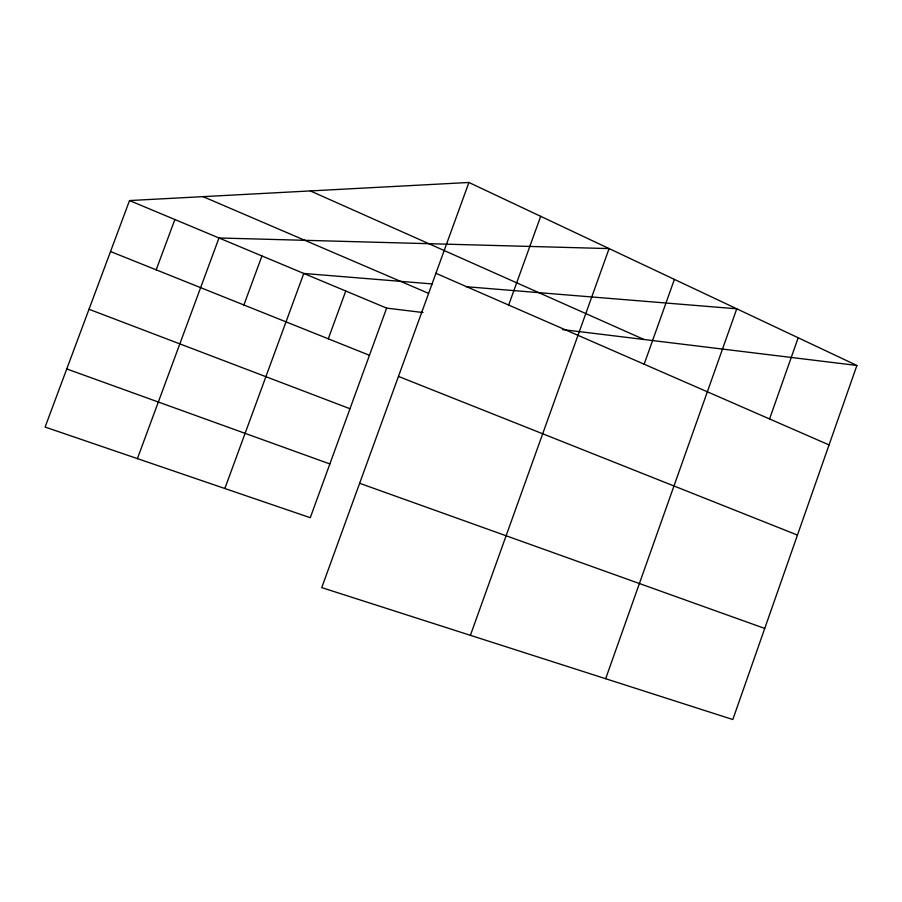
<?xml version="1.0" encoding="UTF-8"?>
<svg xmlns="http://www.w3.org/2000/svg" width="902" height="902" viewBox="0 0 902 902"><rect width="100%" height="100%" fill="white"/><g stroke="black" fill="none" stroke-linecap="round" stroke-linejoin="round"><path stroke-width="1.35" d="M856.9 365.457L732.819 719.525L321.732 587.619L468.916 182.475L856.9 365.457L562.386 329.546M769.575 418.956L798.18 337.765M605.659 678.721L736.765 308.8L466.492 286.735M644.152 364.205L674.392 279.383M470.404 635.324L609.098 248.591L218.994 237.981L137.397 458.622M508.66 305.056L540.681 216.322M423.004 312.543L386.642 308.112L310.277 517.714L45.1 427.063L129.527 200.56L468.916 182.475M328.283 338.802L345.759 291.008M243.89 304.977L261.952 255.954M224.846 488.512L303.782 273.453L432.532 283.961M156.193 269.833L174.864 219.524M359.639 483.28L764.738 628.435M66.759 368.952L329.861 463.955M89.005 309.273L349.987 408.73M398.47 376.416L797.458 535.078M110.529 251.534L369.448 355.298M129.527 200.56L386.642 308.112M203.063 196.647L428.551 293.353M435.925 273.306L829.051 444.923M310.344 190.931L643.994 339.49"/></g></svg>
